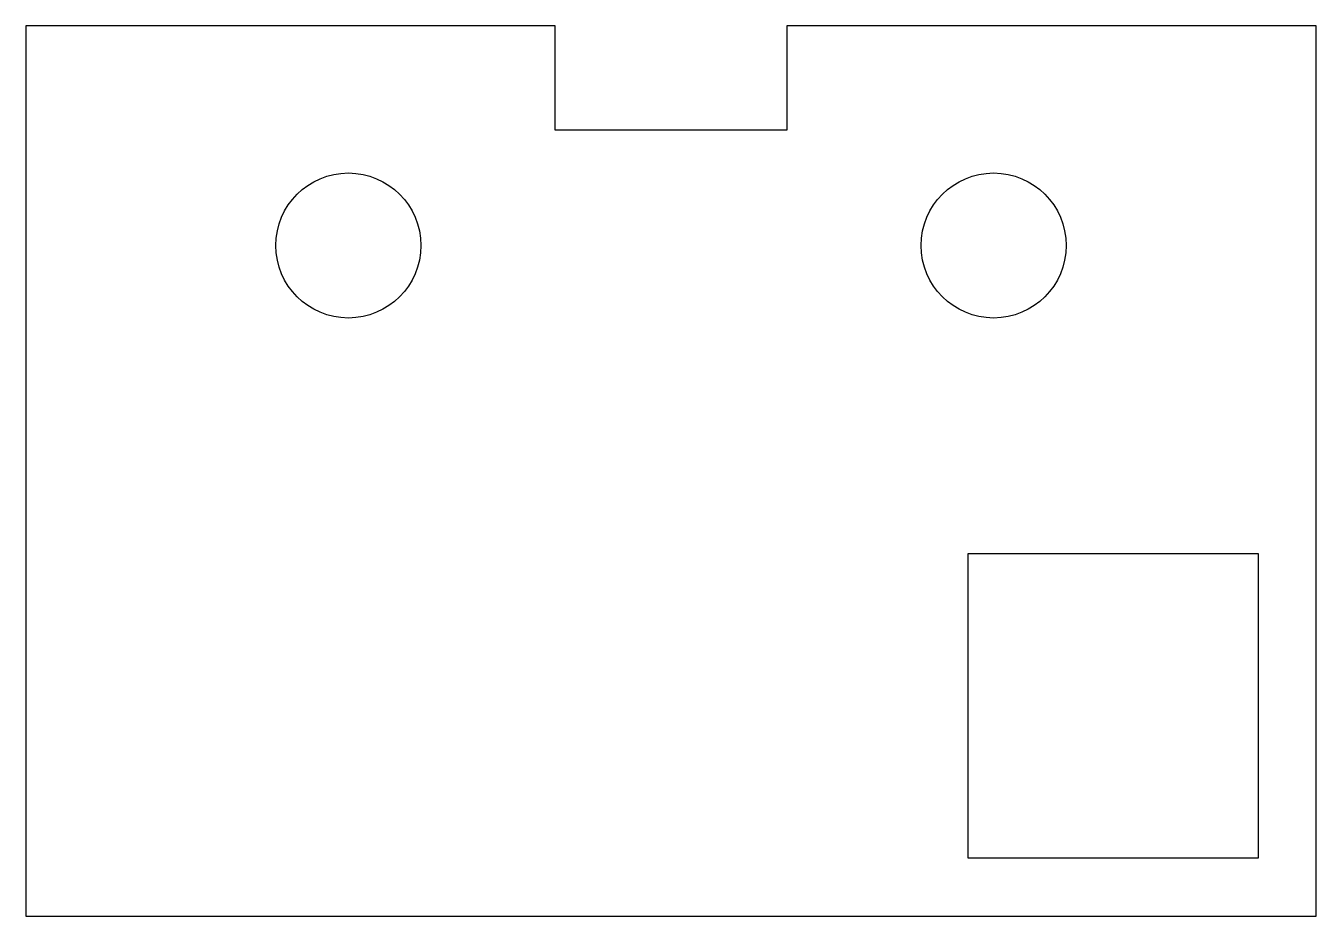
# Model space of a CAD drawing. Header units: millimetres. Extents: x -222 to 222, y -154 to 154.
import ezdxf

# ---------------------------------------------------------------- set-up
doc = ezdxf.new("R2010")
doc.units = ezdxf.units.MM
doc.layers.get('0').update_dxf_attribs({"linetype": 'CONTINUOUS'})

msp = doc.modelspace()

# ---------------------------------------------------------------- linework, layer by layer
for points in [[(-40, 117.5), (-40, 153.5), (-222.5, 153.5), (-222.5, -153.5), (222.5, -153.5), (222.5, 153.5), (40, 153.5), (40, 117.5)], [(102.5, -28.5), (202.5, -28.5), (202.5, -133.5), (102.5, -133.5)]]:
    msp.add_lwpolyline(points, close=True)
for centre in [(-111.25, 77.75), (111.25, 77.75)]:
    msp.add_circle(centre, 25)

doc.saveas('drawing.dxf')
